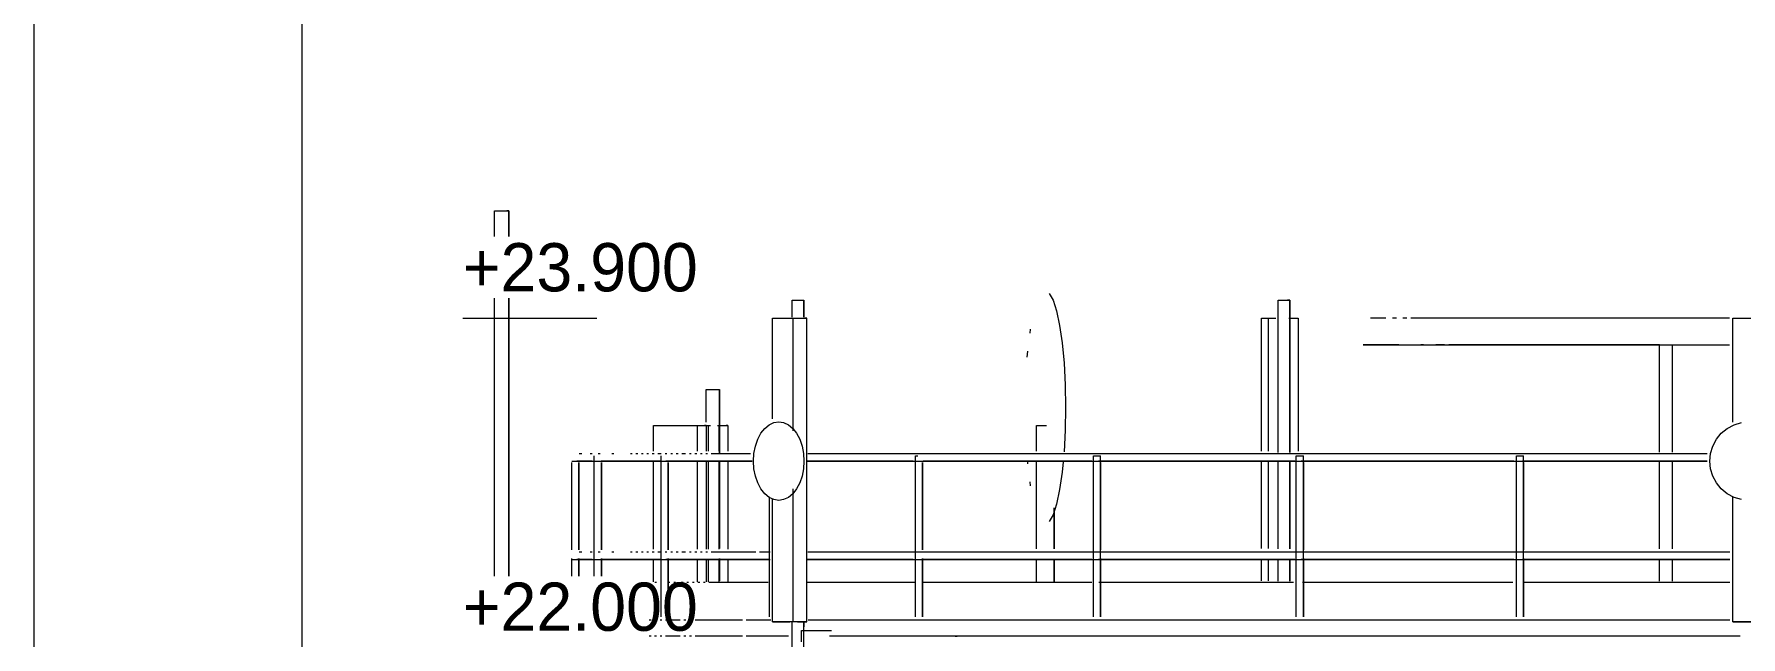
# Paper-space layout '02 Elevations and 3D' of a CAD drawing. Header units: millimetres. Extents: x 5 to 415, y 7 to 290.
# Drawn here: x 5 to 68.7, y 202.4 to 224.9 of the extents above; entities that cross this region are included whole.
import ezdxf

# ---------------------------------------------------------------- set-up
doc = ezdxf.new("R2010")
doc.units = ezdxf.units.MM
for name, color, linetype in [('DIMENSIONS', 7, 'Continuous'), ('GEOMETRY', 7, 'Continuous'), ('SHEET', 7, 'Continuous'), ('TEXT', 7, 'Continuous')]:
    doc.layers.add(name, color=color, linetype=linetype)

# ---------------------------------------------------------------- blocks, each defined once
blk = doc.blocks.new('SHEET_02')
at = {"layer": 'DIMENSIONS', "lineweight": 13}
blk.add_line((21, 214.333), (26, 214.333), dxfattribs=at)
at = {"layer": 'GEOMETRY', "lineweight": 13}
for p, q in [((22.179, 218.333), (22.713, 218.333)), ((22.179, 217.377), (22.179, 218.333)), ((22.713, 218.333), (22.636, 218.333)), ((22.713, 218.333), (22.713, 218.333)), ((22.713, 218.333), (22.713, 217.377)), ((22.713, 217.377), (22.713, 218.333)), ((22.179, 204.711), (22.179, 215.083)), ((22.713, 215.083), (22.713, 204.711)), ((22.713, 204.711), (22.713, 215.083)), ((33.286, 215), (33.719, 215)), ((33.286, 214.369), (33.286, 215)), ((33.719, 215), (33.719, 215)), ((33.719, 215), (33.719, 214.369)), ((33.719, 214.369), (33.719, 215)), ((42.885, 215.25), (43.026, 215.003)), ((43.026, 215.003), (43.157, 214.603)), ((51.424, 215), (51.858, 215)), ((51.424, 209.319), (51.424, 215)), ((51.858, 215), (51.771, 215)), ((51.858, 215), (51.858, 215)), ((51.858, 215), (51.858, 209.319)), ((51.858, 209.319), (51.858, 215)), ((32.555, 214.333), (33.326, 214.333)), ((32.555, 210.577), (32.555, 214.333)), ((33.326, 214.333), (33.837, 214.333)), ((33.326, 210.131), (33.326, 214.333)), ((33.837, 214.333), (33.767, 214.333)), ((33.837, 203), (33.837, 214.333)), ((43.157, 214.603), (43.271, 214.064)), ((43.271, 214.064), (43.364, 213.407)), ((50.81, 214.333), (51.06, 214.333)), ((50.81, 209.367), (50.81, 214.333)), ((51.06, 214.333), (51.338, 214.333)), ((51.06, 209.367), (51.06, 214.333)), ((51.825, 214.333), (52.172, 214.333)), ((52.172, 214.333), (52.172, 209.367)), ((55.085, 214.333), (54.871, 214.333)), ((55.359, 214.333), (55.085, 214.333)), ((55.442, 214.333), (55.359, 214.333)), ((55.847, 214.333), (55.691, 214.333)), ((56.228, 214.333), (56.08, 214.333)), ((56.524, 214.333), (56.376, 214.333)), ((57.022, 214.333), (56.524, 214.333)), ((57.571, 214.333), (57.022, 214.333)), ((58.169, 214.333), (57.571, 214.333)), ((58.814, 214.333), (58.169, 214.333)), ((59.502, 214.333), (58.814, 214.333)), ((60.23, 214.333), (59.502, 214.333)), ((60.997, 214.333), (60.23, 214.333)), ((61.797, 214.333), (60.997, 214.333)), ((62.629, 214.333), (61.797, 214.333)), ((63.487, 214.333), (62.629, 214.333)), ((64.369, 214.333), (63.487, 214.333)), ((65.272, 214.333), (64.369, 214.333)), ((66.19, 214.333), (65.272, 214.333)), ((67.12, 214.333), (66.19, 214.333)), ((68.058, 214.333), (67.12, 214.333)), ((68.275, 214.333), (68.058, 214.333)), ((68.4, 214.333), (69.6, 214.333)), ((68.4, 210.449), (68.4, 214.333)), ((42.165, 213.772), (42.186, 213.918)), ((43.364, 213.407), (43.434, 212.658)), ((42.064, 212.883), (42.085, 213.108)), ((54.625, 213.333), (54.594, 213.333)), ((54.594, 213.333), (54.625, 213.333)), ((54.718, 213.333), (54.625, 213.333)), ((54.625, 213.333), (54.718, 213.333)), ((54.871, 213.333), (54.718, 213.333)), ((54.718, 213.333), (54.871, 213.333)), ((55.085, 213.333), (54.871, 213.333)), ((54.871, 213.333), (55.085, 213.333)), ((55.359, 213.333), (55.085, 213.333)), ((55.085, 213.333), (55.359, 213.333)), ((55.691, 213.333), (55.359, 213.333)), ((55.359, 213.333), (55.691, 213.333)), ((55.924, 213.333), (55.691, 213.333)), ((55.691, 213.333), (56.08, 213.333)), ((56.08, 213.333), (56.524, 213.333)), ((56.524, 213.333), (57.022, 213.333)), ((56.847, 213.333), (56.748, 213.333)), ((57.022, 213.333), (57.571, 213.333)), ((57.395, 213.333), (57.308, 213.333)), ((57.635, 213.333), (57.395, 213.333)), ((57.571, 213.333), (58.169, 213.333)), ((58.242, 213.333), (57.795, 213.333)), ((58.169, 213.333), (58.814, 213.333)), ((58.735, 213.333), (58.242, 213.333)), ((59.272, 213.333), (58.735, 213.333)), ((58.814, 213.333), (59.502, 213.333)), ((59.851, 213.333), (59.272, 213.333)), ((59.502, 213.333), (60.23, 213.333)), ((60.469, 213.333), (59.851, 213.333)), ((60.23, 213.333), (60.997, 213.333)), ((61.123, 213.333), (60.469, 213.333)), ((60.997, 213.333), (61.797, 213.333)), ((61.811, 213.333), (61.123, 213.333)), ((61.797, 213.333), (62.629, 213.333)), ((62.531, 213.333), (61.811, 213.333)), ((63.277, 213.333), (62.531, 213.333)), ((62.629, 213.333), (63.487, 213.333)), ((64.048, 213.333), (63.277, 213.333)), ((63.487, 213.333), (64.369, 213.333)), ((64.841, 213.333), (64.048, 213.333)), ((64.369, 213.333), (65.272, 213.333)), ((65.651, 213.333), (64.841, 213.333)), ((65.272, 213.333), (66.19, 213.333)), ((65.651, 213.333), (66.063, 213.333)), ((65.651, 209.339), (65.651, 213.333)), ((66.133, 213.333), (68.259, 213.333)), ((66.133, 213.333), (66.133, 209.339)), ((66.19, 213.333), (67.12, 213.333)), ((67.12, 213.333), (68.058, 213.333)), ((68.058, 213.333), (68.275, 213.333)), ((43.434, 212.658), (43.476, 211.845)), ((30.074, 211.667), (30.574, 211.667)), ((30.074, 210.456), (30.074, 211.667)), ((30.574, 211.667), (30.574, 211.667)), ((30.574, 211.667), (30.574, 209.31)), ((30.574, 209.31), (30.574, 211.667)), ((43.476, 211.845), (43.491, 211)), ((43.491, 211), (43.476, 210.155)), ((28.116, 210.333), (29.757, 210.333)), ((28.116, 209.372), (28.116, 210.333)), ((29.757, 210.333), (30.081, 210.333)), ((29.757, 209.372), (29.757, 210.333)), ((30.081, 210.333), (30.016, 210.333)), ((30.031, 210.333), (30.162, 210.333)), ((30.081, 210.333), (30.081, 209.372)), ((30.162, 210.333), (30.243, 210.333)), ((30.162, 209.372), (30.162, 210.333)), ((30.502, 210.333), (30.567, 210.333)), ((30.567, 210.333), (30.892, 210.333)), ((30.567, 209.372), (30.567, 210.333)), ((30.892, 210.333), (30.826, 210.333)), ((30.892, 210.333), (30.892, 209.372)), ((32.121, 210.037), (32.264, 210.219)), ((32.264, 210.219), (32.427, 210.355)), ((32.427, 210.355), (32.603, 210.438)), ((32.603, 210.438), (32.787, 210.467)), ((32.787, 210.467), (32.971, 210.438)), ((32.971, 210.438), (33.148, 210.355)), ((33.148, 210.355), (33.311, 210.219)), ((33.311, 210.219), (33.454, 210.037)), ((42.405, 210.333), (42.775, 210.333)), ((42.405, 209.373), (42.405, 210.333)), ((67.963, 210.037), (68.185, 210.219)), ((68.185, 210.219), (68.439, 210.355)), ((68.439, 210.355), (68.714, 210.438)), ((31.863, 209.286), (31.916, 209.561)), ((31.916, 209.561), (32.003, 209.815)), ((32.003, 209.815), (32.121, 210.037)), ((33.454, 210.037), (33.571, 209.815)), ((33.571, 209.815), (33.658, 209.561)), ((33.658, 209.561), (33.712, 209.286)), ((43.476, 210.155), (43.434, 209.342)), ((67.562, 209.286), (67.645, 209.561)), ((67.645, 209.561), (67.781, 209.815)), ((67.781, 209.815), (67.963, 210.037)), ((25.061, 209), (25.155, 209)), ((25.061, 205.686), (25.061, 208.944)), ((25.155, 209), (25.437, 209)), ((25.437, 209), (25.249, 209)), ((25.328, 209), (25.421, 209)), ((25.421, 209), (25.328, 209)), ((25.328, 208.944), (25.328, 205.686)), ((25.328, 205.686), (25.328, 208.944)), ((25.437, 209.267), (25.343, 209.267)), ((25.421, 209), (25.701, 209)), ((25.701, 209), (25.421, 209)), ((25.827, 209), (25.437, 209)), ((25.437, 209), (25.905, 209)), ((25.701, 209), (25.779, 209)), ((25.779, 209), (25.701, 209)), ((25.827, 209.267), (25.749, 209.267)), ((25.903, 204.711), (25.903, 209.2)), ((25.905, 209), (26.558, 209)), ((26.123, 209.267), (26.05, 209.267)), ((26.167, 209), (26.816, 209)), ((26.816, 209), (26.167, 209)), ((26.169, 208.944), (26.169, 205.686)), ((26.169, 205.686), (26.169, 208.944)), ((26.169, 208.944), (26.169, 205.686)), ((26.169, 205.686), (26.169, 208.944)), ((26.558, 209), (26.195, 209)), ((26.628, 209.267), (26.558, 209.267)), ((27.393, 209), (26.558, 209)), ((26.558, 209), (27.393, 209)), ((26.816, 209), (27.645, 209)), ((27.645, 209), (26.816, 209)), ((27.323, 209.267), (27.254, 209.267)), ((28.068, 209), (27.393, 209)), ((27.393, 209), (28.406, 209)), ((27.528, 209.267), (27.46, 209.267)), ((27.645, 209), (28.005, 209)), ((28.364, 209), (27.645, 209)), ((27.73, 209.267), (27.663, 209.267)), ((27.933, 209.267), (27.866, 209.267)), ((28.136, 209.267), (28.068, 209.267)), ((28.116, 205.718), (28.116, 208.987)), ((28.406, 209.267), (28.271, 209.267)), ((28.396, 203.194), (28.396, 209.2)), ((28.406, 209), (29.592, 209)), ((28.615, 209.267), (28.545, 209.267)), ((28.652, 209), (28.58, 209)), ((29.831, 209), (28.652, 209)), ((28.662, 208.944), (28.662, 205.686)), ((28.662, 205.686), (28.662, 208.944)), ((28.825, 209.267), (28.755, 209.267)), ((29.034, 209.267), (28.964, 209.267)), ((29.313, 209.267), (29.174, 209.267)), ((29.523, 209.267), (29.453, 209.267)), ((29.592, 209), (30.948, 209)), ((29.728, 209.267), (29.66, 209.267)), ((29.757, 205.718), (29.757, 208.987)), ((31.179, 209), (29.831, 209)), ((29.931, 209.267), (29.863, 209.267)), ((30.134, 209.267), (30.067, 209.267)), ((30.081, 208.987), (30.081, 205.718)), ((30.162, 205.718), (30.162, 208.987)), ((30.948, 209.267), (30.27, 209.267)), ((30.567, 205.718), (30.567, 208.987)), ((30.574, 208.992), (30.574, 205.743)), ((30.574, 205.743), (30.574, 208.992)), ((30.948, 209), (30.812, 209)), ((30.842, 209), (31.179, 209)), ((30.892, 208.987), (30.892, 205.718)), ((31.74, 209.267), (30.948, 209.267)), ((31.74, 209), (30.948, 209)), ((30.948, 209), (31.74, 209)), ((31.179, 209), (31.796, 209)), ((31.796, 209), (31.179, 209)), ((31.845, 209), (31.863, 209.286)), ((31.863, 208.714), (31.845, 209)), ((33.712, 209.286), (33.73, 209)), ((33.73, 209), (33.712, 208.714)), ((33.82, 209), (34.352, 209)), ((34.352, 209), (33.82, 209)), ((34.141, 209.267), (33.873, 209.267)), ((34.141, 209), (33.873, 209)), ((33.873, 209), (34.141, 209)), ((35.965, 209.267), (34.141, 209.267)), ((35.965, 209), (34.141, 209)), ((34.141, 209), (35.965, 209)), ((34.352, 209), (36.165, 209)), ((36.165, 209), (34.352, 209)), ((37.93, 209.267), (35.965, 209.267)), ((37.799, 209), (35.965, 209)), ((35.965, 209), (37.93, 209)), ((36.165, 209), (37.793, 209)), ((37.793, 209), (36.165, 209)), ((37.891, 209.2), (37.98, 209.2)), ((37.891, 203.194), (37.891, 209.2)), ((40.029, 209.267), (37.93, 209.267)), ((37.93, 209), (40.029, 209)), ((38.158, 208.944), (38.158, 205.686)), ((38.158, 205.686), (38.158, 208.944)), ((38.158, 208.944), (38.158, 205.686)), ((38.158, 205.686), (38.158, 208.944)), ((38.184, 209), (40.205, 209)), ((40.205, 209), (38.184, 209)), ((40.029, 209), (38.193, 209)), ((42.252, 209.267), (40.029, 209.267)), ((41.925, 209), (40.029, 209)), ((40.029, 209), (42.252, 209)), ((40.205, 209), (41.959, 209)), ((42.414, 209), (40.205, 209)), ((42.085, 208.892), (42.078, 208.967)), ((44.589, 209.267), (42.252, 209.267)), ((42.252, 209), (44.589, 209)), ((42.405, 205.725), (42.405, 208.989)), ((44.471, 209), (42.414, 209)), ((43.343, 209), (44.471, 209)), ((44.459, 209), (43.355, 209)), ((43.399, 208.967), (43.364, 208.593)), ((44.53, 209.2), (44.796, 209.2)), ((44.53, 203.194), (44.53, 209.2)), ((47.031, 209.267), (44.589, 209.267)), ((44.589, 209), (47.031, 209)), ((47.031, 209), (44.721, 209)), ((44.737, 209), (47.164, 209)), ((47.164, 209), (44.737, 209)), ((44.796, 203.194), (44.796, 209.2)), ((44.796, 208.944), (44.796, 205.686)), ((44.796, 205.686), (44.796, 208.944)), ((44.796, 208.944), (44.796, 205.686)), ((49.566, 209.267), (47.031, 209.267)), ((49.566, 209), (47.031, 209)), ((47.031, 209), (49.566, 209)), ((47.164, 209), (49.684, 209)), ((49.684, 209), (47.164, 209)), ((52.185, 209.267), (49.566, 209.267)), ((52.054, 209), (49.566, 209)), ((49.566, 209), (52.185, 209)), ((49.684, 209), (52.027, 209)), ((52.027, 209), (49.684, 209)), ((50.81, 205.738), (50.81, 208.985)), ((51.06, 205.738), (51.06, 208.985)), ((51.424, 205.721), (51.424, 209.003)), ((51.858, 209.003), (51.858, 205.721)), ((51.858, 205.721), (51.858, 209.003)), ((52.103, 209.2), (52.37, 209.2)), ((52.103, 203.194), (52.103, 209.2)), ((54.876, 209.267), (52.185, 209.267)), ((52.185, 209), (54.876, 209)), ((52.287, 209), (54.962, 209)), ((54.962, 209), (52.287, 209)), ((54.876, 209), (52.317, 209)), ((52.37, 203.194), (52.37, 209.2)), ((52.37, 208.944), (52.37, 205.686)), ((52.37, 205.686), (52.37, 208.944)), ((52.37, 208.944), (52.37, 205.686)), ((57.628, 209.267), (54.876, 209.267)), ((55.99, 209), (54.876, 209)), ((54.876, 209), (57.628, 209)), ((54.962, 209), (55.939, 209)), ((57.697, 209), (54.962, 209)), ((60.428, 209.267), (57.628, 209.267)), ((57.628, 209), (60.428, 209)), ((60.221, 209), (57.697, 209)), ((60.321, 209.2), (60.587, 209.2)), ((60.321, 203.194), (60.321, 209.2)), ((63.265, 209.267), (60.428, 209.267)), ((60.428, 209), (63.265, 209)), ((63.3, 209), (60.546, 209)), ((60.587, 203.194), (60.587, 209.2)), ((60.587, 208.944), (60.587, 205.686)), ((66.126, 209.267), (63.265, 209.267)), ((63.265, 209), (66.126, 209)), ((66.144, 209), (63.3, 209)), ((65.651, 205.725), (65.651, 208.958)), ((67.433, 209.267), (66.126, 209.267)), ((66.126, 209), (67.433, 209)), ((66.133, 208.958), (66.133, 205.725)), ((67.442, 209), (66.144, 209)), ((67.533, 209), (67.562, 209.286)), ((67.562, 208.714), (67.533, 209)), ((31.916, 208.439), (31.863, 208.714)), ((32.003, 208.185), (31.916, 208.439)), ((33.658, 208.439), (33.571, 208.185)), ((33.712, 208.714), (33.658, 208.439)), ((43.364, 208.593), (43.271, 207.936)), ((67.645, 208.439), (67.562, 208.714)), ((67.781, 208.185), (67.645, 208.439)), ((32.121, 207.963), (32.003, 208.185)), ((32.264, 207.781), (32.121, 207.963)), ((32.427, 207.645), (32.264, 207.781)), ((32.603, 207.562), (32.427, 207.645)), ((32.444, 203.194), (32.444, 207.667)), ((33.148, 207.645), (32.971, 207.562)), ((33.311, 207.781), (33.148, 207.645)), ((33.454, 207.963), (33.311, 207.781)), ((33.326, 203), (33.326, 207.966)), ((33.571, 208.185), (33.454, 207.963)), ((42.186, 208.082), (42.165, 208.228)), ((43.271, 207.936), (43.157, 207.397)), ((67.963, 207.963), (67.781, 208.185)), ((68.185, 207.781), (67.963, 207.963)), ((68.439, 207.645), (68.185, 207.781)), ((68.4, 203), (68.4, 207.648)), ((68.714, 207.562), (68.439, 207.645)), ((32.555, 203), (32.555, 207.584)), ((32.787, 207.533), (32.603, 207.562)), ((32.971, 207.562), (32.787, 207.533)), ((43.157, 207.397), (43.026, 206.997)), ((43.072, 207.261), (43.072, 205.725)), ((43.072, 205.725), (43.072, 207.261)), ((43.026, 206.997), (42.885, 206.75)), ((25.061, 204.711), (25.061, 205.367)), ((25.061, 205.333), (25.155, 205.333)), ((25.155, 205.333), (25.437, 205.333)), ((25.437, 205.333), (25.249, 205.333)), ((25.328, 205.367), (25.328, 204.711)), ((25.328, 204.711), (25.328, 205.367)), ((25.328, 205.333), (25.421, 205.333)), ((25.421, 205.333), (25.328, 205.333)), ((25.437, 205.6), (25.343, 205.6)), ((25.421, 205.333), (25.701, 205.333)), ((25.701, 205.333), (25.421, 205.333)), ((25.827, 205.333), (25.437, 205.333)), ((25.437, 205.333), (25.905, 205.333)), ((25.701, 205.333), (25.779, 205.333)), ((25.779, 205.333), (25.701, 205.333)), ((25.827, 205.6), (25.749, 205.6)), ((25.905, 205.333), (26.558, 205.333)), ((26.123, 205.6), (26.05, 205.6)), ((26.167, 205.333), (26.816, 205.333)), ((26.816, 205.333), (26.167, 205.333)), ((26.169, 205.367), (26.169, 204.711)), ((26.169, 204.711), (26.169, 205.367)), ((26.169, 205.367), (26.169, 204.711)), ((26.169, 204.711), (26.169, 205.367)), ((26.558, 205.333), (26.195, 205.333)), ((26.628, 205.6), (26.558, 205.6)), ((27.393, 205.333), (26.558, 205.333)), ((26.558, 205.333), (27.393, 205.333)), ((26.816, 205.333), (27.645, 205.333)), ((27.645, 205.333), (26.816, 205.333)), ((27.323, 205.6), (27.254, 205.6)), ((28.068, 205.333), (27.393, 205.333)), ((27.393, 205.333), (28.406, 205.333)), ((27.528, 205.6), (27.46, 205.6)), ((27.645, 205.333), (28.005, 205.333)), ((28.364, 205.333), (27.645, 205.333)), ((27.73, 205.6), (27.663, 205.6)), ((27.933, 205.6), (27.866, 205.6)), ((28.136, 205.6), (28.068, 205.6)), ((28.116, 204.5), (28.116, 205.333)), ((28.406, 205.6), (28.271, 205.6)), ((28.406, 205.333), (29.592, 205.333)), ((28.615, 205.6), (28.545, 205.6)), ((28.652, 205.333), (28.58, 205.333)), ((29.831, 205.333), (28.652, 205.333)), ((28.662, 205.367), (28.662, 203.194)), ((28.662, 203.194), (28.662, 205.367)), ((28.825, 205.6), (28.755, 205.6)), ((29.034, 205.6), (28.964, 205.6)), ((29.313, 205.6), (29.174, 205.6)), ((29.523, 205.6), (29.453, 205.6)), ((29.592, 205.333), (30.948, 205.333)), ((29.728, 205.6), (29.66, 205.6)), ((29.757, 204.5), (29.757, 205.333)), ((31.179, 205.333), (29.831, 205.333)), ((29.931, 205.6), (29.863, 205.6)), ((30.134, 205.6), (30.067, 205.6)), ((30.081, 205.333), (30.081, 204.5)), ((30.162, 204.5), (30.162, 205.333)), ((30.948, 205.6), (30.27, 205.6)), ((30.567, 204.5), (30.567, 205.333)), ((30.574, 205.361), (30.574, 204.533)), ((30.574, 204.533), (30.574, 205.361)), ((30.948, 205.333), (30.812, 205.333)), ((30.842, 205.333), (31.179, 205.333)), ((30.892, 205.333), (30.892, 204.5)), ((31.938, 205.6), (30.948, 205.6)), ((32.4, 205.333), (30.948, 205.333)), ((30.948, 205.333), (32.466, 205.333)), ((31.179, 205.333), (32.345, 205.333)), ((32.345, 205.333), (31.179, 205.333)), ((32.466, 205.6), (32.07, 205.6)), ((33.82, 205.333), (34.352, 205.333)), ((34.352, 205.333), (33.82, 205.333)), ((34.141, 205.6), (33.873, 205.6)), ((34.141, 205.333), (33.873, 205.333)), ((33.873, 205.333), (34.141, 205.333)), ((35.965, 205.6), (34.141, 205.6)), ((35.965, 205.333), (34.141, 205.333)), ((34.141, 205.333), (35.965, 205.333)), ((34.352, 205.333), (36.165, 205.333)), ((36.165, 205.333), (34.352, 205.333)), ((37.93, 205.6), (35.965, 205.6)), ((37.799, 205.333), (35.965, 205.333)), ((35.965, 205.333), (37.93, 205.333)), ((36.165, 205.333), (37.793, 205.333)), ((37.793, 205.333), (36.165, 205.333)), ((40.029, 205.6), (37.93, 205.6)), ((37.93, 205.333), (40.029, 205.333)), ((38.158, 205.367), (38.158, 204.472)), ((38.158, 204.472), (38.158, 205.367)), ((38.158, 205.367), (38.158, 203.194)), ((38.158, 203.194), (38.158, 205.367)), ((38.184, 205.333), (40.205, 205.333)), ((40.205, 205.333), (38.184, 205.333)), ((40.029, 205.333), (38.193, 205.333)), ((42.252, 205.6), (40.029, 205.6)), ((42.252, 205.333), (40.029, 205.333)), ((40.029, 205.333), (42.252, 205.333)), ((40.205, 205.333), (42.349, 205.333)), ((42.414, 205.333), (40.205, 205.333)), ((44.589, 205.6), (42.252, 205.6)), ((42.381, 205.333), (42.252, 205.333)), ((42.252, 205.333), (44.589, 205.333)), ((42.405, 204.509), (42.405, 205.341)), ((44.471, 205.333), (42.414, 205.333)), ((43.011, 205.333), (44.471, 205.333)), ((44.459, 205.333), (43.031, 205.333)), ((43.072, 205.341), (43.072, 204.509)), ((43.072, 204.509), (43.072, 205.341)), ((47.031, 205.6), (44.589, 205.6)), ((44.589, 205.333), (47.031, 205.333)), ((47.031, 205.333), (44.721, 205.333)), ((44.737, 205.333), (47.164, 205.333)), ((47.164, 205.333), (44.737, 205.333)), ((44.796, 205.367), (44.796, 204.472)), ((44.796, 204.472), (44.796, 205.367)), ((44.796, 205.367), (44.796, 203.194)), ((49.566, 205.6), (47.031, 205.6)), ((49.566, 205.333), (47.031, 205.333)), ((47.031, 205.333), (49.566, 205.333)), ((47.164, 205.333), (49.684, 205.333)), ((49.684, 205.333), (47.164, 205.333)), ((52.185, 205.6), (49.566, 205.6)), ((52.054, 205.333), (49.566, 205.333)), ((49.566, 205.333), (52.185, 205.333)), ((49.684, 205.333), (52.027, 205.333)), ((52.027, 205.333), (49.684, 205.333)), ((50.81, 204.528), (50.81, 205.356)), ((51.06, 204.528), (51.06, 205.356)), ((51.424, 204.521), (51.424, 205.342)), ((51.858, 205.342), (51.858, 204.521)), ((51.858, 204.521), (51.858, 205.342)), ((54.876, 205.6), (52.185, 205.6)), ((52.185, 205.333), (54.876, 205.333)), ((52.287, 205.333), (54.962, 205.333)), ((54.962, 205.333), (52.287, 205.333)), ((54.876, 205.333), (52.317, 205.333)), ((52.37, 205.367), (52.37, 204.472)), ((52.37, 204.472), (52.37, 205.367)), ((52.37, 205.367), (52.37, 203.194)), ((57.628, 205.6), (54.876, 205.6)), ((55.99, 205.333), (54.876, 205.333)), ((54.876, 205.333), (57.628, 205.333)), ((54.962, 205.333), (55.939, 205.333)), ((57.697, 205.333), (54.962, 205.333)), ((60.428, 205.6), (57.628, 205.6)), ((57.628, 205.333), (60.428, 205.333)), ((60.221, 205.333), (57.697, 205.333)), ((63.265, 205.6), (60.428, 205.6)), ((60.428, 205.333), (63.265, 205.333)), ((63.3, 205.333), (60.546, 205.333)), ((60.587, 205.367), (60.587, 203.194)), ((66.126, 205.6), (63.265, 205.6)), ((63.265, 205.333), (66.126, 205.333)), ((66.144, 205.333), (63.3, 205.333)), ((65.651, 204.52), (65.651, 205.344)), ((68.282, 205.6), (66.126, 205.6)), ((66.126, 205.333), (68.282, 205.333)), ((66.133, 205.344), (66.133, 204.52)), ((68.286, 205.333), (66.144, 205.333)), ((28.23, 204.467), (28.158, 204.467)), ((28.728, 204.467), (28.656, 204.467)), ((28.941, 204.467), (28.87, 204.467)), ((29.22, 204.467), (29.152, 204.467)), ((29.426, 204.467), (29.358, 204.467)), ((29.632, 204.467), (29.564, 204.467)), ((29.838, 204.467), (29.77, 204.467)), ((30.044, 204.467), (29.975, 204.467)), ((30.25, 204.467), (30.181, 204.467)), ((31.583, 204.467), (30.25, 204.467)), ((32.397, 204.467), (31.583, 204.467)), ((34.723, 204.467), (33.866, 204.467)), ((36.516, 204.467), (34.723, 204.467)), ((37.849, 204.467), (36.516, 204.467)), ((38.449, 204.467), (38.182, 204.467)), ((40.513, 204.467), (38.449, 204.467)), ((42.698, 204.467), (40.513, 204.467)), ((44.471, 204.467), (42.698, 204.467)), ((44.996, 204.467), (44.734, 204.467)), ((47.397, 204.467), (44.996, 204.467)), ((49.891, 204.467), (47.397, 204.467)), ((52.004, 204.467), (49.891, 204.467)), ((52.466, 204.467), (52.334, 204.467)), ((55.112, 204.467), (52.466, 204.467)), ((57.818, 204.467), (55.112, 204.467)), ((60.178, 204.467), (57.818, 204.467)), ((63.361, 204.467), (60.571, 204.467)), ((66.174, 204.467), (63.361, 204.467)), ((68.277, 204.467), (66.174, 204.467)), ((28.021, 203.067), (27.956, 203.067)), ((28.223, 203.067), (28.156, 203.067)), ((28.426, 203.067), (28.358, 203.067)), ((28.695, 203.067), (28.561, 203.067)), ((29.111, 203.067), (28.695, 203.067)), ((29.319, 203.067), (29.25, 203.067)), ((29.527, 203.067), (29.458, 203.067)), ((30.082, 203.067), (29.666, 203.067)), ((31.432, 203.067), (30.082, 203.067)), ((31.635, 203.067), (31.567, 203.067)), ((32.491, 203.067), (31.635, 203.067)), ((33.326, 203), (32.555, 203)), ((32.555, 203), (33.066, 203)), ((33.066, 203), (33.206, 203)), ((33.286, 160.333), (33.286, 203.006)), ((33.837, 203), (33.326, 203)), ((33.486, 203), (33.837, 203)), ((33.642, 202.25), (33.642, 202.683)), ((33.642, 202.683), (34.763, 202.683)), ((33.719, 203.006), (33.719, 202.817)), ((33.719, 160.333), (33.719, 203.006)), ((35.213, 203.067), (33.881, 203.067)), ((37.223, 203.067), (35.213, 203.067)), ((39.37, 203.067), (37.223, 203.067)), ((41.643, 203.067), (39.37, 203.067)), ((44.033, 203.067), (41.643, 203.067)), ((46.531, 203.067), (44.033, 203.067)), ((49.124, 203.067), (46.531, 203.067)), ((51.803, 203.067), (49.124, 203.067)), ((54.555, 203.067), (51.803, 203.067)), ((57.369, 203.067), (54.555, 203.067)), ((60.233, 203.067), (57.369, 203.067)), ((63.134, 203.067), (60.233, 203.067)), ((66.061, 203.067), (63.134, 203.067)), ((68.282, 203.067), (66.061, 203.067)), ((68.4, 203), (69.6, 203)), ((69.6, 203), (68.4, 203)), ((68.4, 203), (68.4, 203)), ((28.021, 202.467), (27.956, 202.467)), ((28.223, 202.467), (28.156, 202.467)), ((28.426, 202.467), (28.358, 202.467)), ((28.695, 202.467), (28.561, 202.467)), ((29.111, 202.467), (28.695, 202.467)), ((29.319, 202.467), (29.25, 202.467)), ((29.527, 202.467), (29.458, 202.467)), ((30.082, 202.467), (29.666, 202.467)), ((31.432, 202.467), (30.082, 202.467)), ((31.635, 202.467), (31.567, 202.467)), ((33.15, 202.467), (31.635, 202.467)), ((35.213, 202.467), (34.68, 202.467)), ((37.223, 202.467), (35.213, 202.467)), ((39.37, 202.467), (37.223, 202.467)), ((39.37, 202.467), (39.442, 202.467)), ((41.643, 202.467), (39.37, 202.467)), ((44.033, 202.467), (41.643, 202.467)), ((46.531, 202.467), (44.033, 202.467)), ((49.124, 202.467), (46.531, 202.467)), ((51.803, 202.467), (49.124, 202.467)), ((54.555, 202.467), (51.803, 202.467)), ((57.369, 202.467), (54.555, 202.467)), ((60.233, 202.467), (57.369, 202.467)), ((63.134, 202.467), (60.233, 202.467)), ((66.061, 202.467), (63.134, 202.467)), ((68.673, 202.467), (66.061, 202.467))]:
    blk.add_line(p, q, dxfattribs=at)
at = {"layer": 'SHEET', "lineweight": 18}
for p, q in [((5, 7), (5, 290)), ((15, 17), (15, 277))]:
    blk.add_line(p, q, dxfattribs=at)
at = {"layer": 'TEXT'}
for s, p in [('+23.900', (21, 215.333)), ('+22.000', (21, 202.667))]:
    blk.add_text(s, height=1.8, dxfattribs=at).set_placement(p)

psp = doc.layouts.new('02 Elevations and 3D')

# ---------------------------------------------------------------- block references
psp.add_blockref('SHEET_02', (0, 0))

doc.saveas('drawing.dxf')
